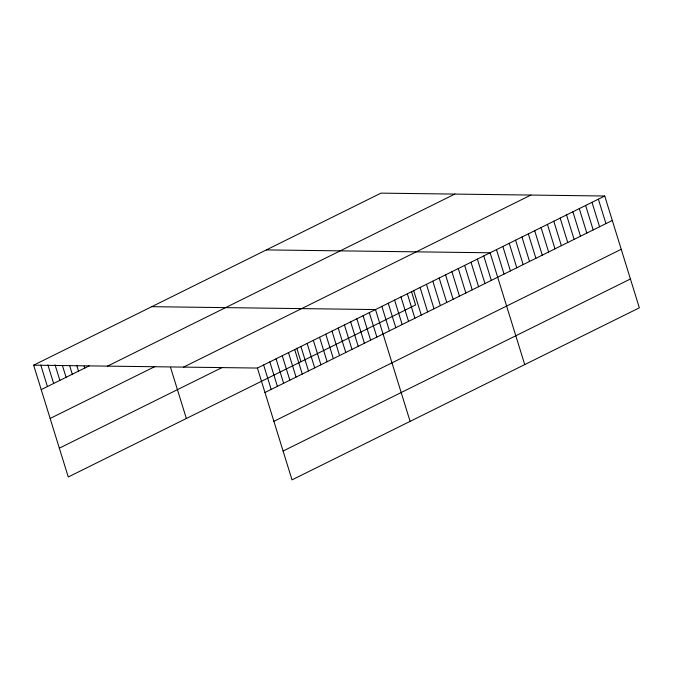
<?xml version="1.0" encoding="UTF-8"?>
<svg xmlns="http://www.w3.org/2000/svg" width="673" height="673" viewBox="0 0 673 673"><rect width="100%" height="100%" fill="white"/><g stroke="black" fill="none" stroke-linecap="round" stroke-linejoin="round"><path stroke-width="1.01" d="M33.65 365.178L380.985 193.134L604.741 196.011L639.35 307.822L292.015 479.866L257.406 368.055L33.65 365.178L68.259 476.989L415.594 304.945L411.413 291.426M41.221 389.625L89.164 365.876M107.487 366.129L454.822 194.085M50.139 418.455L154.916 366.558M183.569 367.105L530.896 195.061M59.333 448.159L222.006 367.584M257.406 368.055L604.741 196.011M264.977 392.502L612.304 220.458M273.894 421.332L621.229 249.288M283.089 451.036L630.424 278.992M266.365 249.91L490.121 252.787L524.73 364.598M151.745 306.678L375.5 309.563L410.109 421.374M598.373 199.166L605.936 223.613M592.004 202.321L599.567 226.767M585.636 205.475L593.199 229.922M579.268 208.63L586.831 233.077M572.9 211.785L580.471 236.231M566.531 214.931L574.103 239.386M560.163 218.086L567.734 242.541M553.795 221.24L561.366 245.695M547.427 224.395L554.998 248.842M541.058 227.55L548.63 251.996M534.69 230.704L542.261 255.151M528.322 233.859L535.893 258.306M521.954 237.014L529.525 261.461M515.585 240.168L523.157 264.615M509.225 243.323L516.788 267.77M502.857 246.478L510.42 270.925M496.489 249.633L504.052 274.079M483.752 255.942L491.315 280.389M477.384 259.097L484.947 283.543M471.016 262.251L478.579 286.698M464.648 265.406L472.219 289.853M458.279 268.552L465.851 293.007M451.911 271.707L459.482 296.162M445.543 274.862L453.114 299.317M439.175 278.016L446.746 302.463M432.806 281.171L440.378 305.618M426.438 284.326L434.009 308.772M420.07 287.48L427.641 311.927M413.702 290.635L421.273 315.082M407.333 293.79L414.905 318.236M400.973 296.944L408.536 321.391M394.605 300.099L402.168 324.546M388.237 303.254L395.8 327.701M381.869 306.408L389.431 330.855M369.284 312.642L376.855 337.089M363.067 315.721L370.638 340.168M356.85 318.8L364.421 343.247M350.633 321.879L358.204 346.326M344.425 324.958L351.987 349.405M338.208 328.029L345.771 352.484M331.991 331.108L339.562 355.563M325.774 334.187L333.345 358.642M319.557 337.266L327.128 361.721M313.34 340.345L320.912 364.8M307.132 343.423L314.695 367.879M300.915 346.502L308.478 370.949M296.793 348.202L300.974 361.721M294.698 349.581L302.27 374.028M288.481 352.66L296.053 377.107M282.265 355.739L289.836 380.186M276.048 358.818L283.619 383.265M269.839 361.897L277.402 386.344M263.623 364.976L271.185 389.423M170.538 367.382L186.354 418.497M84.117 366.12L84.722 368.072M76.697 365.288L78.514 371.151M69.571 365.431L72.297 374.23M62.446 365.574L66.08 377.309M55.018 364.741L59.863 380.388M47.901 364.884L53.647 383.467M40.775 365.035L47.43 386.546"/></g></svg>
